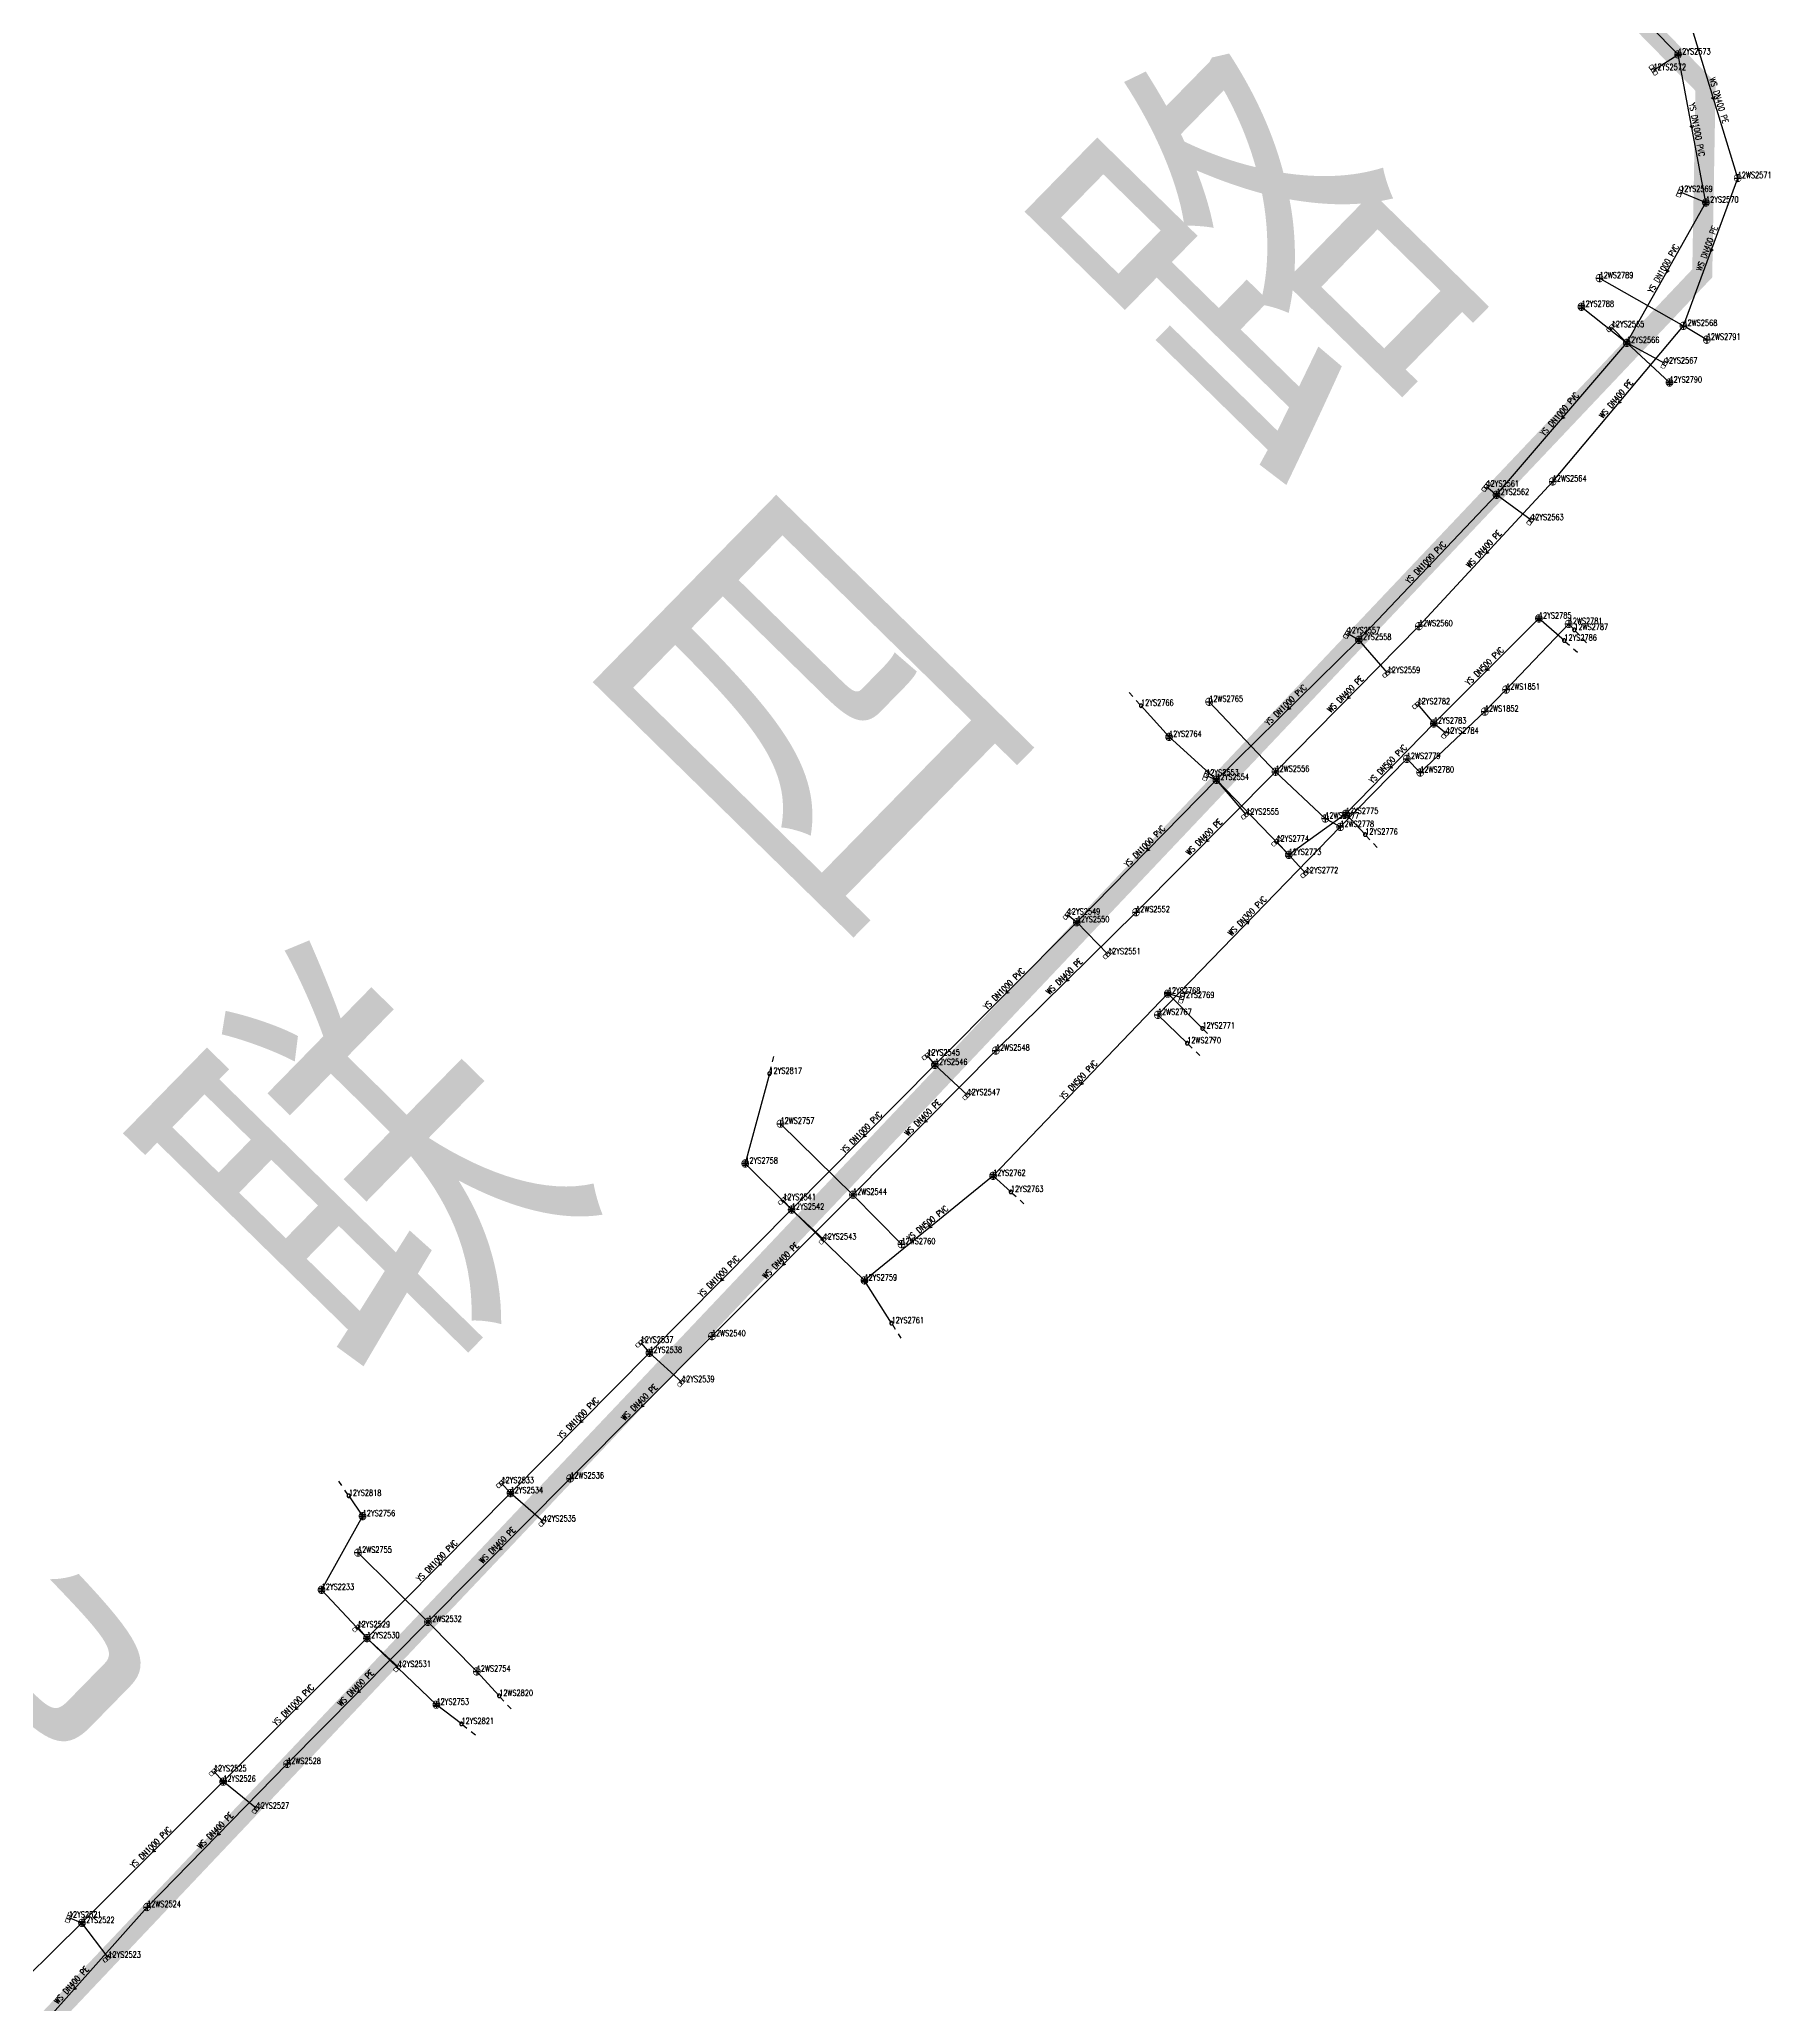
# Model space of a CAD drawing. Extents: x 78813 to 99477, y 2421021 to 2448125.
# Drawn here: x 84072.7 to 84331.4, y 2437476.2 to 2437769.9 of the extents above; entities that cross this region are included whole.
import ezdxf
from ezdxf.enums import TextEntityAlignment as Align

# ---------------------------------------------------------------- set-up
doc = ezdxf.new("R2010")
doc.units = 0
doc.set_wipeout_variables(frame=1)
doc.layers.get('0').update_dxf_attribs({"linetype": 'CONTINUOUS'})
for name, color, linetype in [('DX_WS', 16, 'CONTINUOUS'), ('DX_YS', 42, 'CONTINUOUS'), ('道路', 5, 'CONTINUOUS')]:
    doc.layers.add(name, color=color, linetype=linetype)
doc.layers.add('WSLINE', color=7, linetype='CONTINUOUS', true_color=0x7f0000)
doc.layers.add('YSLINE', color=7, linetype='CONTINUOUS', true_color=0xcc9900)
doc.layers.add('道路名称', color=7, linetype='CONTINUOUS', lineweight=0)
doc.styles.add('CcNameZT', font='txt.SHX', dxfattribs={"width": 0.8, "bigfont": 'HZTXT.SHX'})
doc.styles.get("Standard").update_dxf_attribs({"font": 'txt.shx', "bigfont": 'hztxt.shx'})
doc.styles.add('宋体0.7', font='', dxfattribs={"width": 0.7})
doc.styles.get('宋体0.7').set_extended_font_data('SimSun')

# ---------------------------------------------------------------- blocks, each defined once
blk = doc.blocks.new('PS污水井')
blk.add_lwpolyline([(1, 0), (1, 0.07), (0.99, 0.14), (0.98, 0.21), (0.96, 0.28), (0.94, 0.34), (0.91, 0.41), (0.88, 0.47), (0.85, 0.53), (0.81, 0.59), (0.77, 0.64), (0.72, 0.69), (0.67, 0.74), (0.62, 0.79), (0.56, 0.83), (0.5, 0.87), (0.44, 0.9), (0.37, 0.93), (0.31, 0.95), (0.24, 0.97), (0.17, 0.98), (0.1, 0.99), (0.03, 1), (-0.03, 1), (-0.1, 0.99), (-0.17, 0.98), (-0.24, 0.97), (-0.31, 0.95), (-0.37, 0.93), (-0.44, 0.9), (-0.5, 0.87), (-0.56, 0.83), (-0.62, 0.79), (-0.67, 0.74), (-0.72, 0.69), (-0.77, 0.64), (-0.81, 0.59), (-0.85, 0.53), (-0.88, 0.47), (-0.91, 0.41), (-0.94, 0.34), (-0.96, 0.28), (-0.98, 0.21), (-0.99, 0.14), (-1, 0.07), (-1, 0), (-1, -0.07), (-0.99, -0.14), (-0.98, -0.21), (-0.96, -0.28), (-0.94, -0.34), (-0.91, -0.41), (-0.88, -0.47), (-0.85, -0.53), (-0.81, -0.59), (-0.77, -0.64), (-0.72, -0.69), (-0.67, -0.74), (-0.62, -0.79), (-0.56, -0.83), (-0.5, -0.87), (-0.44, -0.9), (-0.37, -0.93), (-0.31, -0.95), (-0.24, -0.97), (-0.17, -0.98), (-0.1, -0.99), (-0.03, -1), (0.03, -1), (0.1, -0.99), (0.17, -0.98), (0.24, -0.97), (0.31, -0.95), (0.37, -0.93), (0.44, -0.9), (0.5, -0.87), (0.56, -0.83), (0.62, -0.79), (0.67, -0.74), (0.72, -0.69), (0.77, -0.64), (0.81, -0.59), (0.85, -0.53), (0.88, -0.47), (0.91, -0.41), (0.94, -0.34), (0.96, -0.28), (0.98, -0.21), (0.99, -0.14), (1, 0)], close=True)
blk.add_wipeout([(1, 0), (1, 0.07), (0.99, 0.14), (0.98, 0.21), (0.96, 0.28), (0.94, 0.34), (0.91, 0.41), (0.88, 0.47), (0.85, 0.53), (0.81, 0.59), (0.77, 0.64), (0.72, 0.69), (0.67, 0.74), (0.62, 0.79), (0.56, 0.83), (0.5, 0.87), (0.44, 0.9), (0.37, 0.93), (0.31, 0.95), (0.24, 0.97), (0.17, 0.98), (0.1, 0.99), (0.03, 1), (-0.03, 1), (-0.1, 0.99), (-0.17, 0.98), (-0.24, 0.97), (-0.31, 0.95), (-0.37, 0.93), (-0.44, 0.9), (-0.5, 0.87), (-0.56, 0.83), (-0.62, 0.79), (-0.67, 0.74), (-0.72, 0.69), (-0.77, 0.64), (-0.81, 0.59), (-0.85, 0.53), (-0.88, 0.47), (-0.91, 0.41), (-0.94, 0.34), (-0.96, 0.28), (-0.98, 0.21), (-0.99, 0.14), (-1, 0.07), (-1, 0), (-1, -0.07), (-0.99, -0.14), (-0.98, -0.21), (-0.96, -0.28), (-0.94, -0.34), (-0.91, -0.41), (-0.88, -0.47), (-0.85, -0.53), (-0.81, -0.59), (-0.77, -0.64), (-0.72, -0.69), (-0.67, -0.74), (-0.62, -0.79), (-0.56, -0.83), (-0.5, -0.87), (-0.44, -0.9), (-0.37, -0.93), (-0.31, -0.95), (-0.24, -0.97), (-0.17, -0.98), (-0.1, -0.99), (-0.03, -1), (0.03, -1), (0.1, -0.99), (0.17, -0.98), (0.24, -0.97), (0.31, -0.95), (0.37, -0.93), (0.44, -0.9), (0.5, -0.87), (0.56, -0.83), (0.62, -0.79), (0.67, -0.74), (0.72, -0.69), (0.77, -0.64), (0.81, -0.59), (0.85, -0.53), (0.88, -0.47), (0.91, -0.41), (0.94, -0.34), (0.96, -0.28), (0.98, -0.21), (0.99, -0.14)])
for p, q in [((-1, 0), (0, 0)), ((0, 1), (0, 0)), ((0, 0), (0, -1)), ((0, 0), (1, 0))]:
    blk.add_line(p, q)
blk = doc.blocks.new('GC546')
at = {"color": 0}
for p in [(0.866, 0.5), (0.866, -0.5)]:
    blk.add_line(p, (0, 0), dxfattribs=at)
blk = doc.blocks.new('PS非普查')
blk.add_lwpolyline([(3.7, 0), (5.3, 0)])
blk.add_wipeout([(0.5, 0), (0.5, 0.03), (0.5, 0.07), (0.49, 0.1), (0.48, 0.14), (0.47, 0.17), (0.46, 0.2), (0.44, 0.23), (0.42, 0.26), (0.4, 0.29), (0.38, 0.32), (0.36, 0.35), (0.33, 0.37), (0.31, 0.39), (0.28, 0.41), (0.25, 0.43), (0.22, 0.45), (0.19, 0.46), (0.15, 0.48), (0.12, 0.49), (0.09, 0.49), (0.05, 0.5), (0.02, 0.5), (-0.02, 0.5), (-0.05, 0.5), (-0.09, 0.49), (-0.12, 0.49), (-0.15, 0.48), (-0.19, 0.46), (-0.22, 0.45), (-0.25, 0.43), (-0.28, 0.41), (-0.31, 0.39), (-0.33, 0.37), (-0.36, 0.35), (-0.38, 0.32), (-0.4, 0.29), (-0.42, 0.26), (-0.44, 0.23), (-0.46, 0.2), (-0.47, 0.17), (-0.48, 0.14), (-0.49, 0.1), (-0.5, 0.07), (-0.5, 0.03), (-0.5, 0), (-0.5, -0.03), (-0.5, -0.07), (-0.49, -0.1), (-0.48, -0.14), (-0.47, -0.17), (-0.46, -0.2), (-0.44, -0.23), (-0.42, -0.26), (-0.4, -0.29), (-0.38, -0.32), (-0.36, -0.35), (-0.33, -0.37), (-0.31, -0.39), (-0.28, -0.41), (-0.25, -0.43), (-0.22, -0.45), (-0.19, -0.46), (-0.15, -0.48), (-0.12, -0.49), (-0.09, -0.49), (-0.05, -0.5), (-0.02, -0.5), (0.02, -0.5), (0.05, -0.5), (0.09, -0.49), (0.12, -0.49), (0.15, -0.48), (0.19, -0.46), (0.22, -0.45), (0.25, -0.43), (0.28, -0.41), (0.31, -0.39), (0.33, -0.37), (0.36, -0.35), (0.38, -0.32), (0.4, -0.29), (0.42, -0.26), (0.44, -0.23), (0.46, -0.2), (0.47, -0.17), (0.48, -0.14), (0.49, -0.1), (0.5, -0.07)])
blk.add_line((0.5, 0), (2.1, 0))
blk.add_lwpolyline([(0.5, 0), (0.5, 0.03), (0.5, 0.07), (0.49, 0.1), (0.48, 0.14), (0.47, 0.17), (0.46, 0.2), (0.44, 0.23), (0.42, 0.26), (0.4, 0.29), (0.38, 0.32), (0.36, 0.35), (0.33, 0.37), (0.31, 0.39), (0.28, 0.41), (0.25, 0.43), (0.22, 0.45), (0.19, 0.46), (0.15, 0.48), (0.12, 0.49), (0.09, 0.49), (0.05, 0.5), (0.02, 0.5), (-0.02, 0.5), (-0.05, 0.5), (-0.09, 0.49), (-0.12, 0.49), (-0.15, 0.48), (-0.19, 0.46), (-0.22, 0.45), (-0.25, 0.43), (-0.28, 0.41), (-0.31, 0.39), (-0.33, 0.37), (-0.36, 0.35), (-0.38, 0.32), (-0.4, 0.29), (-0.42, 0.26), (-0.44, 0.23), (-0.46, 0.2), (-0.47, 0.17), (-0.48, 0.14), (-0.49, 0.1), (-0.5, 0.07), (-0.5, 0.03), (-0.5, 0), (-0.5, -0.03), (-0.5, -0.07), (-0.49, -0.1), (-0.48, -0.14), (-0.47, -0.17), (-0.46, -0.2), (-0.44, -0.23), (-0.42, -0.26), (-0.4, -0.29), (-0.38, -0.32), (-0.36, -0.35), (-0.33, -0.37), (-0.31, -0.39), (-0.28, -0.41), (-0.25, -0.43), (-0.22, -0.45), (-0.19, -0.46), (-0.15, -0.48), (-0.12, -0.49), (-0.09, -0.49), (-0.05, -0.5), (-0.02, -0.5), (0.02, -0.5), (0.05, -0.5), (0.09, -0.49), (0.12, -0.49), (0.15, -0.48), (0.19, -0.46), (0.22, -0.45), (0.25, -0.43), (0.28, -0.41), (0.31, -0.39), (0.33, -0.37), (0.36, -0.35), (0.38, -0.32), (0.4, -0.29), (0.42, -0.26), (0.44, -0.23), (0.46, -0.2), (0.47, -0.17), (0.48, -0.14), (0.49, -0.1), (0.5, -0.07), (0.5, 0)], close=True)
blk = doc.blocks.new('PS雨水井')
blk.add_lwpolyline([(1, 0), (1, 0.07), (0.99, 0.14), (0.98, 0.21), (0.96, 0.28), (0.94, 0.34), (0.91, 0.41), (0.88, 0.47), (0.85, 0.53), (0.81, 0.59), (0.77, 0.64), (0.72, 0.69), (0.67, 0.74), (0.62, 0.79), (0.56, 0.83), (0.5, 0.87), (0.44, 0.9), (0.37, 0.93), (0.31, 0.95), (0.24, 0.97), (0.17, 0.98), (0.1, 0.99), (0.03, 1), (-0.03, 1), (-0.1, 0.99), (-0.17, 0.98), (-0.24, 0.97), (-0.31, 0.95), (-0.37, 0.93), (-0.44, 0.9), (-0.5, 0.87), (-0.56, 0.83), (-0.62, 0.79), (-0.67, 0.74), (-0.72, 0.69), (-0.77, 0.64), (-0.81, 0.59), (-0.85, 0.53), (-0.88, 0.47), (-0.91, 0.41), (-0.94, 0.34), (-0.96, 0.28), (-0.98, 0.21), (-0.99, 0.14), (-1, 0.07), (-1, 0), (-1, -0.07), (-0.99, -0.14), (-0.98, -0.21), (-0.96, -0.28), (-0.94, -0.34), (-0.91, -0.41), (-0.88, -0.47), (-0.85, -0.53), (-0.81, -0.59), (-0.77, -0.64), (-0.72, -0.69), (-0.67, -0.74), (-0.62, -0.79), (-0.56, -0.83), (-0.5, -0.87), (-0.44, -0.9), (-0.37, -0.93), (-0.31, -0.95), (-0.24, -0.97), (-0.17, -0.98), (-0.1, -0.99), (-0.03, -1), (0.03, -1), (0.1, -0.99), (0.17, -0.98), (0.24, -0.97), (0.31, -0.95), (0.37, -0.93), (0.44, -0.9), (0.5, -0.87), (0.56, -0.83), (0.62, -0.79), (0.67, -0.74), (0.72, -0.69), (0.77, -0.64), (0.81, -0.59), (0.85, -0.53), (0.88, -0.47), (0.91, -0.41), (0.94, -0.34), (0.96, -0.28), (0.98, -0.21), (0.99, -0.14), (1, 0)], close=True)
blk.add_wipeout([(1, 0), (1, 0.07), (0.99, 0.14), (0.98, 0.21), (0.96, 0.28), (0.94, 0.34), (0.91, 0.41), (0.88, 0.47), (0.85, 0.53), (0.81, 0.59), (0.77, 0.64), (0.72, 0.69), (0.67, 0.74), (0.62, 0.79), (0.56, 0.83), (0.5, 0.87), (0.44, 0.9), (0.37, 0.93), (0.31, 0.95), (0.24, 0.97), (0.17, 0.98), (0.1, 0.99), (0.03, 1), (-0.03, 1), (-0.1, 0.99), (-0.17, 0.98), (-0.24, 0.97), (-0.31, 0.95), (-0.37, 0.93), (-0.44, 0.9), (-0.5, 0.87), (-0.56, 0.83), (-0.62, 0.79), (-0.67, 0.74), (-0.72, 0.69), (-0.77, 0.64), (-0.81, 0.59), (-0.85, 0.53), (-0.88, 0.47), (-0.91, 0.41), (-0.94, 0.34), (-0.96, 0.28), (-0.98, 0.21), (-0.99, 0.14), (-1, 0.07), (-1, 0), (-1, -0.07), (-0.99, -0.14), (-0.98, -0.21), (-0.96, -0.28), (-0.94, -0.34), (-0.91, -0.41), (-0.88, -0.47), (-0.85, -0.53), (-0.81, -0.59), (-0.77, -0.64), (-0.72, -0.69), (-0.67, -0.74), (-0.62, -0.79), (-0.56, -0.83), (-0.5, -0.87), (-0.44, -0.9), (-0.37, -0.93), (-0.31, -0.95), (-0.24, -0.97), (-0.17, -0.98), (-0.1, -0.99), (-0.03, -1), (0.03, -1), (0.1, -0.99), (0.17, -0.98), (0.24, -0.97), (0.31, -0.95), (0.37, -0.93), (0.44, -0.9), (0.5, -0.87), (0.56, -0.83), (0.62, -0.79), (0.67, -0.74), (0.72, -0.69), (0.77, -0.64), (0.81, -0.59), (0.85, -0.53), (0.88, -0.47), (0.91, -0.41), (0.94, -0.34), (0.96, -0.28), (0.98, -0.21), (0.99, -0.14)])
for p, q in [((-1, 0), (0, 0)), ((-0.88, 0.48), (0, 0.47)), ((0, 1), (0, 0)), ((0, 0.47), (0.88, 0.47)), ((0, 0), (0, -1)), ((0, 0), (1, 0)), ((-0.88, -0.48), (0, -0.48)), ((0, -0.48), (0.88, -0.48))]:
    blk.add_line(p, q)
blk = doc.blocks.new('PS雨篦')
blk.add_lwpolyline([(-1.5, 0.5), (0, 0.5), (1.5, 0.5), (1.5, -0.5), (0, -0.5), (-1.5, -0.5)], close=True)
blk.add_wipeout([(-1.5, 0.5), (0, 0.5), (1.5, 0.5), (1.5, -0.5), (0, -0.5), (-1.5, -0.5)])
for p, q in [((-0.51, -0.5), (-0.51, 0.5)), ((0.49, -0.5), (0.49, 0.5))]:
    blk.add_line(p, q)

msp = doc.modelspace()

# ---------------------------------------------------------------- block references
at = {"layer": 'DX_WS', "yscale": 0.5, "zscale": 0.5}
for name, p, xscale, rotation in [('GC546', (84323.07, 2437760.9, -0.12), 0.5000000000318594, 106.9819322043763), ('GC546', (84322.58, 2437738.15, -0.08), 0.4999999999238911, 69.83885995794768), ('GC546', (84308.76, 2437715.47, -0.2), 0.4999999999410893, 49.94905853806677), ('GC546', (84288.98, 2437693.03, -0.34), 0.5000000001085505, 47.22753538396378), ('PS非普查', (84302.21, 2437681.66, 1.52), 0.5000000000409316, 313.7093255830484), ('GC546', (84268.26, 2437671.34, -0.38), 0.4999999999431413, 45.43387975101052), ('GC546', (84247.12, 2437649.96, -0.39), 0.4999999999917634, 45.18486420791776), ('GC546', (84253.59, 2437638.17, 1.27), 0.4999999998896019, 225.8374254129786), ('GC546', (84226.21, 2437629.13, -0.41), 0.500000000075676, 44.62978670238082), ('PS非普查', (84244.34, 2437619.88, 1.77), 0.4999999999398428, 315.8097335243662), ('GC546', (84205.06, 2437608.02, -0.41), 0.500000000152511, 45.24711850841013), ('GC546', (84183.83, 2437586.68, -0.41), 0.5000000000733965, 45.05153473285412), ('GC546', (84162.69, 2437565.48, -0.44), 0.4999999999948295, 45.1039506647853), ('GC546', (84141.47, 2437544.13, -0.46), 0.4999999999827233, 45.24286255483063), ('GC546', (84120.31, 2437522.79, -0.54), 0.5000000001295307, 45.22899221504974), ('PS非普查', (84141.49, 2437522.34, 1.31), 0.4999999999947614, 312.5522548438718), ('GC546', (84099.32, 2437501.48, -0.62), 0.5000000000586929, 45.629509361716), ('GC546', (84077.83, 2437478.41, -0.95), 0.4999999999158683, 48.32899339207954)]:
    msp.add_blockref(name, p, dxfattribs=dict(at, xscale=xscale, rotation=rotation))
at = {"layer": 'DX_WS', "xscale": 0.5, "yscale": 0.5, "zscale": 0.5}
for p in [(84326.64, 2437749.19, -0.06), (84305.99, 2437734.23, 0.24), (84318.53, 2437727.1, -0.09), (84322.01, 2437725.03, 2.4), (84298.98, 2437703.85, -0.29), (84278.97, 2437682.21, -0.36), (84292.01, 2437672.74, 1.42), (84247.63, 2437670.92, -0.08), (84288.83, 2437669.45, 1.35), (84257.54, 2437660.46, -0.39), (84279.18, 2437660.35, 1.25), (84267.23, 2437652.21, 1.07), (84236.69, 2437639.47, -0.38), (84239.96, 2437624.13, 1.47), (84215.74, 2437618.79, -0.41), (84183.54, 2437607.86, 0.09), (84194.38, 2437597.25, -0.38), (84201.63, 2437589.86, -0.39), (84173.28, 2437576.11, -0.42), (84152.1, 2437554.85, -0.44), (84120.38, 2437543.75, -0.23), (84130.84, 2437533.41, -0.48), (84138.13, 2437526, 0.33), (84109.78, 2437512.18, -0.57), (84088.85, 2437490.79, -0.64)]:
    msp.add_blockref('PS污水井', p, dxfattribs=at)
at = {"layer": 'DX_YS', "yscale": 0.5, "zscale": 0.5}
for name, p, xscale, rotation in [('PS雨篦', (84314.04, 2437765.33, 1.69), 0.4999999999635267, 302.5507096008928), ('GC546', (84319.81, 2437756.6, 0.97), 0.5000000001175705, 100.6602601122731), ('PS雨篦', (84318.03, 2437747.13, 1.74), 0.4999999999888483, 247.4149159709926), ('GC546', (84315.98, 2437735.04, 1.04), 0.5000000001112496, 60.5812043270104), ('PS雨篦', (84315.75, 2437721.48, 1.95), 0.5000000000644383, 61.64280940882757), ('GC546', (84300.33, 2437713.2, 0.93), 0.4999999998544436, 49.37065075612882), ('PS雨篦', (84295.75, 2437698.06, 1.81), 0.5000000000577789, 53.69712084928639), ('GC546', (84280.29, 2437691.01, 0.87), 0.500000000077169, 46.48491283300471), ('PS雨篦', (84274.31, 2437675.22, 2.01), 0.5000000000145765, 41.06841322710968), ('GC546', (84289.06, 2437675.52, 1.74), 0.5000000000360567, 44.95257879297318), ('PS非普查', (84237.44, 2437670.33, 1.27), 0.5000000000326498, 131.98585329273), ('GC546', (84259.35, 2437669.71, 0.77), 0.4999999999506927, 44.48571826902154), ('PS雨篦', (84278.77, 2437670.55, 2.81), 0.4999999998559299, 220.1872387015269), ('GC546', (84274.62, 2437660.92, 1.5), 0.5000000001651482, 45.7370276746768), ('PS雨篦', (84253.18, 2437654.05, 2.01), 0.5000000000419526, 40.83864418191131), ('PS非普查', (84270.95, 2437651.06, 1.47), 0.5000000000394638, 313.153003535416), ('GC546', (84238.27, 2437648.6, 0.69), 0.5000000000338691, 45.57095408914596), ('PS雨篦', (84262.05, 2437645.3, 2.78), 0.4999999999474022, 42.69723740439658), ('PS雨篦', (84232.5, 2437633.19, 2.05), 0.4999999999110629, 44.39869881912003), ('GC546', (84217.23, 2437627.3, 0.78), 0.499999999922517, 45.13338047793175), ('PS非普查', (84181.88, 2437615.33, 1.63), 0.5000000001854257, 74.9838729577701), ('GC546', (84228.38, 2437613.68, 1.55), 0.4999999999558185, 46.1814102913939), ('PS雨篦', (84211.49, 2437612.14, 1.95), 0.5000000000553281, 47.22182997442633), ('GC546', (84195.91, 2437605.83, 0.75), 0.5000000001186943, 45.28886595144922), ('PS非普查', (84217.98, 2437597.66, 1.7), 0.5000000001176009, 317.8015050662788), ('GC546', (84205.71, 2437592.26, 1.37), 0.4999999999295413, 39.10990296113918), ('PS雨篦', (84190, 2437590.56, 2.53), 0.5000000001086911, 47.09223573212471), ('GC546', (84174.58, 2437584.32, 0.65), 0.5000000000758024, 45.17863321555358), ('PS非普查', (84200.13, 2437578.04, 1.49), 0.4999999998489835, 302.1819687947734), ('PS雨篦', (84168.81, 2437569.25, 1.95), 0.4999999998870645, 48.07333249658866), ('GC546', (84153.56, 2437563.14, 0.66), 0.5000000000104032, 45.28555670425199), ('PS非普查', (84119, 2437552.24, 1.58), 0.4999999998327332, 124.1656837906682), ('PS雨篦', (84148.08, 2437548.41, 2.02), 0.49999999984487, 49.10342818594224), ('GC546', (84132.45, 2437541.82, 0.59), 0.4999999999595107, 45.27759751445081), ('PS雨篦', (84126.4, 2437526.67, 1.94), 0.5000000001083157, 47.35625958535273), ('GC546', (84110.97, 2437520.25, 0.48), 0.4999999998970968, 44.94795538974838), ('PS非普查', (84135.84, 2437518.15, 1.47), 0.5000000001103317, 322.3320134841993), ('PS雨篦', (84105.23, 2437505.49, 1.91), 0.499999999893779, 51.05751665625358), ('GC546', (84089.68, 2437498.97, 0.45), 0.4999999998416733, 45.01356689375434), ('PS雨篦', (84083.05, 2437483.22, 1.59), 0.5000000000395419, 37.09163897208332)]:
    msp.add_blockref(name, p, dxfattribs=dict(at, xscale=xscale, rotation=rotation))
at = {"layer": 'DX_YS', "xscale": 0.5, "yscale": 0.5, "zscale": 0.5}
for p in [(84317.72, 2437767.67, 0.83), (84321.89, 2437745.53, 1.13), (84303.28, 2437729.95, 1.19), (84310.06, 2437724.55, 0.98), (84316.45, 2437718.63, 1.37), (84290.59, 2437701.85, 0.91), (84296.92, 2437683.37, 1.76), (84270, 2437680.17, 0.84), (84241.63, 2437665.67, 1.15), (84281.2, 2437667.67, 1.65), (84248.7, 2437659.24, 0.7), (84259.52, 2437648.04, 1.05), (84227.83, 2437637.96, 0.7), (84241.44, 2437627.29, 1.54), (84206.62, 2437616.65, 0.87), (84178.28, 2437601.91, 1.02), (84215.32, 2437600.07, 1.47), (84185.21, 2437595.02, 0.64), (84196.1, 2437584.44, 1.14), (84163.95, 2437573.62, 0.69), (84143.18, 2437552.65, 0.65), (84121.07, 2437549.2, 1.35), (84114.94, 2437538.2, 1.27), (84121.72, 2437530.98, 0.54), (84132.11, 2437521.03, 1.22), (84100.23, 2437509.53, 0.47), (84079.12, 2437488.41, 0.44)]:
    msp.add_blockref('PS雨水井', p, dxfattribs=at)

# ---------------------------------------------------------------- texts
at = {"layer": 'DX_WS', "style": 'CcNameZT', "width": 0.8}
for s, rotation, p in [(' WS DN400 PE', 286.9819, (84323.31, 2437760.97, -0.18)), (' WS DN400 PE', 69.8389, (84322.35, 2437738.23, -0.08)), (' WS DN400 PE', 49.9491, (84308.57, 2437715.63, -0.11)), (' WS DN400 PE', 47.2275, (84288.79, 2437693.2, -0.32)), (' WS DN400 PE', 45.4339, (84268.08, 2437671.51, -0.37)), (' WS DN400 PE', 45.1849, (84246.94, 2437650.14, -0.41)), (' WS DN300 PVC', 45.8374, (84253.41, 2437638.35, 1.47)), (' WS DN400 PE', 44.6298, (84226.04, 2437629.31, -0.4)), (' WS DN400 PE', 45.2471, (84204.88, 2437608.2, -0.43)), (' WS DN400 PE', 45.0515, (84183.66, 2437586.86, -0.4)), (' WS DN400 PE', 45.104, (84162.51, 2437565.66, -0.44)), (' WS DN400 PE', 45.2429, (84141.29, 2437544.3, -0.45)), (' WS DN400 PE', 45.229, (84120.13, 2437522.97, -0.5)), (' WS DN400 PE', 45.6295, (84099.14, 2437501.66, -0.59)), (' WS DN400 PE', 48.329, (84077.65, 2437478.58, -0.64))]:
    msp.add_text(s, height=0.9, rotation=rotation, dxfattribs=at).set_placement(p, align=Align.CENTER)
at = {"layer": 'DX_YS', "style": 'CcNameZT', "width": 0.8}
for s, rotation, p in [(' YS DN1000 PVC', 280.6603, (84320.05, 2437756.65, 0.81)), (' YS DN1000 PVC', 60.5812, (84315.76, 2437735.16, 1.11)), (' YS DN1000 PVC', 49.3707, (84300.14, 2437713.37, 0.96)), (' YS DN1000 PVC', 46.4849, (84280.11, 2437691.18, 0.89)), (' YS DN1000 PVC', 44.4857, (84259.17, 2437669.88, 0.84)), (' YS DN1000 PVC', 45.571, (84238.09, 2437648.78, 0.68)), (' YS DN1000 PVC', 45.1334, (84217.05, 2437627.48, 0.69)), (' YS DN500 PVC', 46.1814, (84228.2, 2437613.85, 1.54)), (' YS DN1000 PVC', 45.2889, (84195.74, 2437606.01, 0.86)), (' YS DN1000 PVC', 45.1786, (84174.4, 2437584.5, 0.62)), (' YS DN1000 PVC', 45.2856, (84153.39, 2437563.31, 0.68)), (' YS DN1000 PVC', 45.2776, (84132.27, 2437541.99, 0.63)), (' YS DN1000 PVC', 44.948, (84110.8, 2437520.43, 0.5)), (' YS DN1000 PVC', 45.0136, (84089.5, 2437499.15, 0.46))]:
    msp.add_text(s, height=0.9, rotation=rotation, dxfattribs=at).set_placement(p, align=Align.CENTER)

# ---------------------------------------------------------------- next in the draw order: linework, layer by layer
at = {"layer": 'WSLINE'}
for p, q in [((84326.64, 2437749.19, -0.06), (84319.49, 2437772.61, -0.18)), ((84318.53, 2437727.1, -0.09), (84326.64, 2437749.19, -0.08)), ((84322.01, 2437725.03, 2.4), (84318.53, 2437727.1, 0.03)), ((84292.01, 2437672.74, 1.42), (84288.83, 2437669.45, 1.35)), ((84244.34, 2437619.88, 1.77), (84239.96, 2437624.13, 1.48)), ((84201.63, 2437589.86, -0.39), (84194.38, 2437597.25, -0.3)), ((84138.13, 2437526, 0.33), (84130.84, 2437533.41, -0.13)), ((84141.49, 2437522.34, 1.31), (84138.13, 2437526, 0.36))]:
    msp.add_line(p, q, dxfattribs=at)
at = {"layer": 'YSLINE'}
for p, q in [((84317.72, 2437767.67, 0.83), (84296.76, 2437788.9, 0.88)), ((84314.04, 2437765.33, 1.69), (84317.72, 2437767.67, 1.69)), ((84321.89, 2437745.53, 1.13), (84317.72, 2437767.67, 0.81)), ((84310.06, 2437724.55, 0.98), (84321.89, 2437745.53, 1.11)), ((84318.03, 2437747.13, 1.74), (84321.89, 2437745.53, 1.76)), ((84315.75, 2437721.48, 1.95), (84310.06, 2437724.55, 1.63)), ((84316.45, 2437718.63, 1.37), (84310.06, 2437724.55, 1.15)), ((84237.44, 2437670.33, 1.27), (84241.63, 2437665.67, 1.18)), ((84241.44, 2437627.29, 1.54), (84215.32, 2437600.07, 1.55)), ((84181.88, 2437615.33, 1.63), (84178.28, 2437601.91, 1.27)), ((84215.32, 2437600.07, 1.47), (84196.1, 2437584.44, 1.27)), ((84217.98, 2437597.66, 1.7), (84215.32, 2437600.07, 1.51)), ((84200.13, 2437578.04, 1.49), (84196.1, 2437584.44, 1.27)), ((84119, 2437552.24, 1.58), (84121.07, 2437549.2, 1.35)), ((84121.07, 2437549.2, 1.35), (84114.94, 2437538.2, 1.3)), ((84135.84, 2437518.15, 1.47), (84132.11, 2437521.03, 1.25))]:
    msp.add_line(p, q, dxfattribs=at)

# ---------------------------------------------------------------- next in the draw order: block references
at = {"layer": 'DX_WS', "xscale": 0.5, "yscale": 0.5, "zscale": 0.5}
for p in [(84301.37, 2437682.55, 1.35), (84277.16, 2437662.38, 1.49), (84264.99, 2437653.48, 0.05)]:
    msp.add_blockref('PS污水井', p, dxfattribs=at)
at = {"layer": 'DX_YS'}
for name, p, xscale, yscale, zscale, rotation in [('PS雨篦', (84307.79, 2437726.92, 1.77), 0.4999999999309029, 0.5, 0.5, 223.9023249653993), ('PS雨篦', (84289.08, 2437703.08, 1.63), 0.5000000001420459, 0.5, 0.5, 230.8533615809651), ('PS雨篦', (84268.32, 2437681.15, 1.74), 0.4999999998992627, 0.5, 0.5, 239.6691803689212), ('PS非普查', (84300.71, 2437680.06, 1.89), 0.5000000000493928, 0.5, 0.5, 318.8076402333585), ('PS雨篦', (84283.05, 2437666.15, 2.79), 0.5000000001326452, 0.5, 0.5, 50.48615643666191), ('PS雨篦', (84247.18, 2437659.89, 1.73), 0.5000000001447168, 0.5, 0.5, 246.9106829383317), ('PS雨篦', (84257.68, 2437650.01, 2.75), 0.5000000001255881, 0.5, 0.5, 222.9793441099512), ('PS雨篦', (84226.47, 2437639.13, 1.77), 0.500000000161422, 0.5, 0.5, 229.4160572108228), ('PS雨篦', (84243.53, 2437626.66, 2.67), 0.500000000047004, 0.5, 0.5, 73.30327449266578), ('PS非普查', (84246.62, 2437622.1, 1.67), 0.5000000000518835, 0.5, 0.5, 314.9226330578741), ('PS雨篦', (84205.48, 2437618.07, 1.85), 0.5000000001191512, 0.5, 0.5, 218.7970316708935), ('PS雨篦', (84183.96, 2437596.45, 1.67), 0.4999999999977685, 0.5, 0.5, 221.2625844836538), ('PS雨篦', (84162.64, 2437575.13, 1.74), 0.4999999999451138, 0.5, 0.5, 220.7853943767861), ('PS雨篦', (84141.82, 2437554.14, 1.55), 0.500000000070041, 0.5, 0.5, 222.4020086696252), ('PS雨篦', (84120.3, 2437532.59, 1.51), 0.4999999999116416, 0.5, 0.5, 221.2788398560686), ('PS雨篦', (84098.85, 2437511.07, 1.55), 0.5000000000000984, 0.5000000000000984, 0.5000000000000984, 221.7875907809723), ('PS雨篦', (84077.16, 2437489.23, 1.36), 0.5000000000181594, 0.5, 0.5, 247.3157204458311)]:
    msp.add_blockref(name, p, dxfattribs=dict(at, xscale=xscale, yscale=yscale, zscale=zscale, rotation=rotation))
at = {"layer": 'DX_YS', "xscale": 0.5, "yscale": 0.5, "zscale": 0.5}
msp.add_blockref('PS雨水井', (84268.04, 2437654.17, 1.18), dxfattribs=at)

# ---------------------------------------------------------------- next in the draw order: texts
at = {"layer": 'DX_WS', "width": 0.8}
for s, p in [('12WS2571', (84326.64, 2437749.19, -0.06)), ('12WS2789', (84305.99, 2437734.23, 0.24)), ('12WS2568', (84318.53, 2437727.1, -0.09)), ('12WS2791', (84322.01, 2437725.03, 2.4)), ('12WS2564', (84298.98, 2437703.85, -0.29)), ('12WS2560', (84278.97, 2437682.21, -0.36)), ('12WS1851', (84292.01, 2437672.74, 1.42)), ('12WS2765', (84247.63, 2437670.92, -0.08)), ('12WS1852', (84288.83, 2437669.45, 1.35)), ('12WS2556', (84257.54, 2437660.46, -0.39)), ('12WS2780', (84279.18, 2437660.35, 1.25)), ('12WS2552', (84236.69, 2437639.47, -0.38)), ('12WS2548', (84215.74, 2437618.79, -0.41)), ('12WS2757', (84183.54, 2437607.86, 0.09)), ('12WS2544', (84194.38, 2437597.25, -0.38)), ('12WS2760', (84201.63, 2437589.86, -0.39)), ('12WS2540', (84173.28, 2437576.11, -0.42)), ('12WS2536', (84152.1, 2437554.85, -0.44)), ('12WS2755', (84120.38, 2437543.75, -0.23)), ('12WS2532', (84130.84, 2437533.41, -0.48)), ('12WS2754', (84138.13, 2437526, 0.33)), ('12WS2820', (84141.49, 2437522.34, 1.31)), ('12WS2528', (84109.78, 2437512.18, -0.57)), ('12WS2524', (84088.85, 2437490.79, -0.64))]:
    msp.add_text(s, height=0.9, dxfattribs=at).set_placement(p)
at = {"layer": 'DX_YS', "width": 0.8}
for s, p in [('12YS2572', (84314.04, 2437765.33, 1.69)), ('12YS2573', (84317.72, 2437767.67, 0.83)), ('12YS2569', (84318.03, 2437747.13, 1.74)), ('12YS2570', (84321.89, 2437745.53, 1.13)), ('12YS2788', (84303.28, 2437729.95, 1.19)), ('12YS2566', (84310.06, 2437724.55, 0.98)), ('12YS2567', (84315.75, 2437721.48, 1.95)), ('12YS2790', (84316.45, 2437718.63, 1.37)), ('12YS2563', (84295.75, 2437698.06, 1.81)), ('12YS2559', (84274.31, 2437675.22, 2.01)), ('12YS2766', (84237.44, 2437670.33, 1.27)), ('12YS2782', (84278.77, 2437670.55, 2.81)), ('12YS2764', (84241.63, 2437665.67, 1.15)), ('12YS2555', (84253.18, 2437654.05, 2.01)), ('12YS2776', (84270.95, 2437651.06, 1.47)), ('12YS2772', (84262.05, 2437645.3, 2.78)), ('12YS2551', (84232.5, 2437633.19, 2.05)), ('12YS2817', (84181.88, 2437615.33, 1.63)), ('12YS2547', (84211.49, 2437612.14, 1.95)), ('12YS2758', (84178.28, 2437601.91, 1.02)), ('12YS2762', (84215.32, 2437600.07, 1.47)), ('12YS2763', (84217.98, 2437597.66, 1.7)), ('12YS2543', (84190, 2437590.56, 2.53)), ('12YS2759', (84196.1, 2437584.44, 1.14)), ('12YS2761', (84200.13, 2437578.04, 1.49)), ('12YS2539', (84168.81, 2437569.25, 1.95)), ('12YS2818', (84119, 2437552.24, 1.58)), ('12YS2756', (84121.07, 2437549.2, 1.35)), ('12YS2535', (84148.08, 2437548.41, 2.02)), ('12YS2233', (84114.94, 2437538.2, 1.27)), ('12YS2531', (84126.4, 2437526.67, 1.94)), ('12YS2753', (84132.11, 2437521.03, 1.22)), ('12YS2821', (84135.84, 2437518.15, 1.47)), ('12YS2527', (84105.23, 2437505.49, 1.91)), ('12YS2522', (84079.12, 2437488.41, 0.44)), ('12YS2523', (84083.05, 2437483.22, 1.59))]:
    msp.add_text(s, height=0.9, dxfattribs=at).set_placement(p)
at = {"layer": 'DX_YS', "style": 'CcNameZT', "width": 0.8}
for rotation, p in [(44.9526, (84288.89, 2437675.7, 1.76)), (39.1099, (84205.56, 2437592.45, 1.47))]:
    msp.add_text(' YS DN500 PVC', height=0.9, rotation=rotation, dxfattribs=at).set_placement(p, align=Align.CENTER)

# ---------------------------------------------------------------- next in the draw order: linework, layer by layer
at = {"layer": 'WSLINE'}
for p, q in [((84305.99, 2437734.23, 0.24), (84318.53, 2437727.1, 0.2)), ((84298.98, 2437703.85, -0.29), (84318.53, 2437727.1, -0.11)), ((84278.97, 2437682.21, -0.36), (84298.98, 2437703.85, -0.32)), ((84257.54, 2437660.46, -0.39), (84278.97, 2437682.21, -0.37)), ((84301.37, 2437682.55, 1.35), (84292.01, 2437672.74, 1.42)), ((84302.21, 2437681.66, 1.52), (84301.37, 2437682.55, 1.41)), ((84247.63, 2437670.92, -0.08), (84257.54, 2437660.46, -0.32)), ((84279.18, 2437660.35, 1.26), (84288.83, 2437669.45, 1.35)), ((84236.69, 2437639.47, -0.38), (84257.54, 2437660.46, -0.41)), ((84264.99, 2437653.48, 0.05), (84257.54, 2437660.46, -0.31)), ((84277.16, 2437662.38, 1.49), (84267.23, 2437652.21, 1.09)), ((84279.18, 2437660.35, 1.25), (84277.16, 2437662.38, 1.51)), ((84239.96, 2437624.13, 1.47), (84267.23, 2437652.21, 1.08)), ((84267.23, 2437652.21, 1.07), (84264.99, 2437653.48, 0.19)), ((84215.74, 2437618.79, -0.41), (84236.69, 2437639.47, -0.4)), ((84194.38, 2437597.25, -0.38), (84215.74, 2437618.79, -0.43)), ((84183.54, 2437607.86, 0.09), (84194.38, 2437597.25, -0.28)), ((84173.28, 2437576.11, -0.42), (84194.38, 2437597.25, -0.4)), ((84152.1, 2437554.85, -0.44), (84173.28, 2437576.11, -0.44)), ((84130.84, 2437533.41, -0.48), (84152.1, 2437554.85, -0.45)), ((84120.38, 2437543.75, -0.23), (84130.84, 2437533.41, -0.35)), ((84109.78, 2437512.18, -0.57), (84130.84, 2437533.41, -0.5)), ((84088.85, 2437490.79, -0.64), (84109.78, 2437512.18, -0.59)), ((84088.85, 2437490.79, -0.64), (84066.82, 2437466.03, -1.27))]:
    msp.add_line(p, q, dxfattribs=at)
at = {"layer": 'YSLINE'}
for p, q in [((84303.28, 2437729.95, 1.19), (84310.06, 2437724.55, 1.02)), ((84307.79, 2437726.92, 1.77), (84310.06, 2437724.55, 1.62)), ((84290.59, 2437701.85, 0.91), (84310.06, 2437724.55, 0.96)), ((84270, 2437680.17, 0.84), (84290.59, 2437701.85, 0.89)), ((84289.08, 2437703.08, 1.63), (84290.59, 2437701.85, 1.73)), ((84295.75, 2437698.06, 1.81), (84290.59, 2437701.85, 1.72)), ((84268.32, 2437681.15, 1.74), (84270, 2437680.17, 1.72)), ((84296.92, 2437683.37, 1.76), (84281.2, 2437667.67, 1.72)), ((84300.71, 2437680.06, 1.89), (84296.92, 2437683.37, 1.79)), ((84248.7, 2437659.24, 0.7), (84270, 2437680.17, 0.84)), ((84274.31, 2437675.22, 2.01), (84270, 2437680.17, 1.69)), ((84278.77, 2437670.55, 2.81), (84281.2, 2437667.67, 2.71)), ((84281.2, 2437667.67, 1.65), (84268.04, 2437654.17, 1.36)), ((84283.05, 2437666.15, 2.79), (84281.2, 2437667.67, 2.76)), ((84241.63, 2437665.67, 1.15), (84248.7, 2437659.24, 0.78)), ((84227.83, 2437637.96, 0.7), (84248.7, 2437659.24, 0.68)), ((84247.18, 2437659.89, 1.73), (84248.7, 2437659.24, 1.61)), ((84253.18, 2437654.05, 2.01), (84248.7, 2437659.24, 1.59)), ((84259.52, 2437648.04, 1.05), (84248.7, 2437659.24, 0.68)), ((84268.04, 2437654.17, 1.18), (84259.52, 2437648.04, 1.2)), ((84270.95, 2437651.06, 1.47), (84268.04, 2437654.17, 1.35)), ((84257.68, 2437650.01, 2.75), (84259.52, 2437648.04, 2.62)), ((84262.05, 2437645.3, 2.78), (84259.52, 2437648.04, 2.64)), ((84206.62, 2437616.65, 0.87), (84227.83, 2437637.96, 0.69)), ((84226.47, 2437639.13, 1.77), (84227.83, 2437637.96, 1.69)), ((84232.5, 2437633.19, 2.05), (84227.83, 2437637.96, 1.67)), ((84246.62, 2437622.1, 1.67), (84241.44, 2437627.29, 1.57)), ((84243.53, 2437626.66, 2.67), (84241.44, 2437627.29, 2.05)), ((84185.21, 2437595.02, 0.64), (84206.62, 2437616.65, 0.86)), ((84205.48, 2437618.07, 1.85), (84206.62, 2437616.65, 1.65)), ((84211.49, 2437612.14, 1.95), (84206.62, 2437616.65, 1.67)), ((84178.28, 2437601.91, 1.02), (84185.21, 2437595.02, 0.7)), ((84183.96, 2437596.45, 1.67), (84185.21, 2437595.02, 1.54)), ((84163.95, 2437573.62, 0.69), (84185.21, 2437595.02, 0.62)), ((84190, 2437590.56, 2.53), (84185.21, 2437595.02, 1.51)), ((84196.1, 2437584.44, 1.14), (84185.21, 2437595.02, 0.86)), ((84162.64, 2437575.13, 1.74), (84163.95, 2437573.62, 1.57)), ((84143.18, 2437552.65, 0.65), (84163.95, 2437573.62, 0.68)), ((84168.81, 2437569.25, 1.95), (84163.95, 2437573.62, 1.53)), ((84121.72, 2437530.98, 0.54), (84143.18, 2437552.65, 0.63)), ((84141.82, 2437554.14, 1.55), (84143.18, 2437552.65, 1.57)), ((84148.08, 2437548.41, 2.02), (84143.18, 2437552.65, 1.72)), ((84114.94, 2437538.2, 1.27), (84121.72, 2437530.98, 0.85)), ((84100.23, 2437509.53, 0.47), (84121.72, 2437530.98, 0.5)), ((84120.3, 2437532.59, 1.51), (84121.72, 2437530.98, 1.6)), ((84126.4, 2437526.67, 1.94), (84121.72, 2437530.98, 1.72)), ((84132.11, 2437521.03, 1.22), (84121.72, 2437530.98, 0.82)), ((84098.85, 2437511.07, 1.55), (84100.23, 2437509.53, 1.55)), ((84079.12, 2437488.41, 0.44), (84100.23, 2437509.53, 0.46)), ((84105.23, 2437505.49, 1.91), (84100.23, 2437509.53, 1.65)), ((84079.12, 2437488.41, 0.42), (84051.71, 2437461.46, 0.32)), ((84077.16, 2437489.23, 1.36), (84079.12, 2437488.41, 1.19)), ((84083.05, 2437483.22, 1.59), (84079.12, 2437488.41, 1.15))]:
    msp.add_line(p, q, dxfattribs=at)
at = {"layer": '道路', "const_width": 3, "flags": 128}
msp.add_lwpolyline([(84175.18, 2437912.2), (84321.83, 2437762.83), (84321.34, 2437734.94), (84025.52, 2437422.56), (83859.27, 2437200.36), (83631.84, 2436822.46), (83430.94, 2436582.36), (83430.94, 2436582.36)], dxfattribs=at)

# ---------------------------------------------------------------- next in the draw order: texts
at = {"layer": 'DX_WS', "width": 0.8}
for s, p in [('12WS2781', (84301.37, 2437682.55, 1.35)), ('12WS2787', (84302.21, 2437681.66, 1.52)), ('12WS2779', (84277.16, 2437662.38, 1.49)), ('12WS2277', (84264.99, 2437653.48, 0.05)), ('12WS2778', (84267.23, 2437652.21, 1.07)), ('12WS2767', (84239.96, 2437624.13, 1.47)), ('12WS2770', (84244.34, 2437619.88, 1.77))]:
    msp.add_text(s, height=0.9, dxfattribs=at).set_placement(p)
at = {"layer": 'DX_YS', "width": 0.8}
for s, p in [('12YS2565', (84307.79, 2437726.92, 1.77)), ('12YS2561', (84289.08, 2437703.08, 1.63)), ('12YS2562', (84290.59, 2437701.85, 0.91)), ('12YS2785', (84296.92, 2437683.37, 1.76)), ('12YS2557', (84268.32, 2437681.15, 1.74)), ('12YS2558', (84270, 2437680.17, 0.84)), ('12YS2786', (84300.71, 2437680.06, 1.89)), ('12YS2783', (84281.2, 2437667.67, 1.65)), ('12YS2784', (84283.05, 2437666.15, 2.79)), ('12YS2553', (84247.18, 2437659.89, 1.73)), ('12YS2554', (84248.7, 2437659.24, 0.7)), ('12YS2775', (84268.04, 2437654.17, 1.18)), ('12YS2774', (84257.68, 2437650.01, 2.75)), ('12YS2773', (84259.52, 2437648.04, 1.05)), ('12YS2549', (84226.47, 2437639.13, 1.77)), ('12YS2550', (84227.83, 2437637.96, 0.7)), ('12YS2768', (84241.44, 2437627.29, 1.54)), ('12YS2769', (84243.53, 2437626.66, 2.67)), ('12YS2771', (84246.62, 2437622.1, 1.67)), ('12YS2545', (84205.48, 2437618.07, 1.85)), ('12YS2546', (84206.62, 2437616.65, 0.87)), ('12YS2541', (84183.96, 2437596.45, 1.67)), ('12YS2542', (84185.21, 2437595.02, 0.64)), ('12YS2537', (84162.64, 2437575.13, 1.74)), ('12YS2538', (84163.95, 2437573.62, 0.69)), ('12YS2533', (84141.82, 2437554.14, 1.55)), ('12YS2534', (84143.18, 2437552.65, 0.65)), ('12YS2529', (84120.3, 2437532.59, 1.51)), ('12YS2530', (84121.72, 2437530.98, 0.54)), ('12YS2525', (84098.85, 2437511.07, 1.55)), ('12YS2526', (84100.23, 2437509.53, 0.47)), ('12YS2521', (84077.16, 2437489.23, 1.36))]:
    msp.add_text(s, height=0.9, dxfattribs=at).set_placement(p)
at = {"layer": 'DX_YS', "style": 'CcNameZT', "width": 0.8}
msp.add_text(' YS DN500 PVC', height=0.9, rotation=45.737, dxfattribs=at).set_placement((84274.44, 2437661.09, 1.65), align=Align.CENTER)
at = {"layer": '道路名称', "style": '宋体0.7', "width": 0.7}
msp.add_text('化  联  四  路', height=50, rotation=45.6013, dxfattribs=at).set_placement((84055.79, 2437498.65))

doc.saveas('drawing.dxf')
